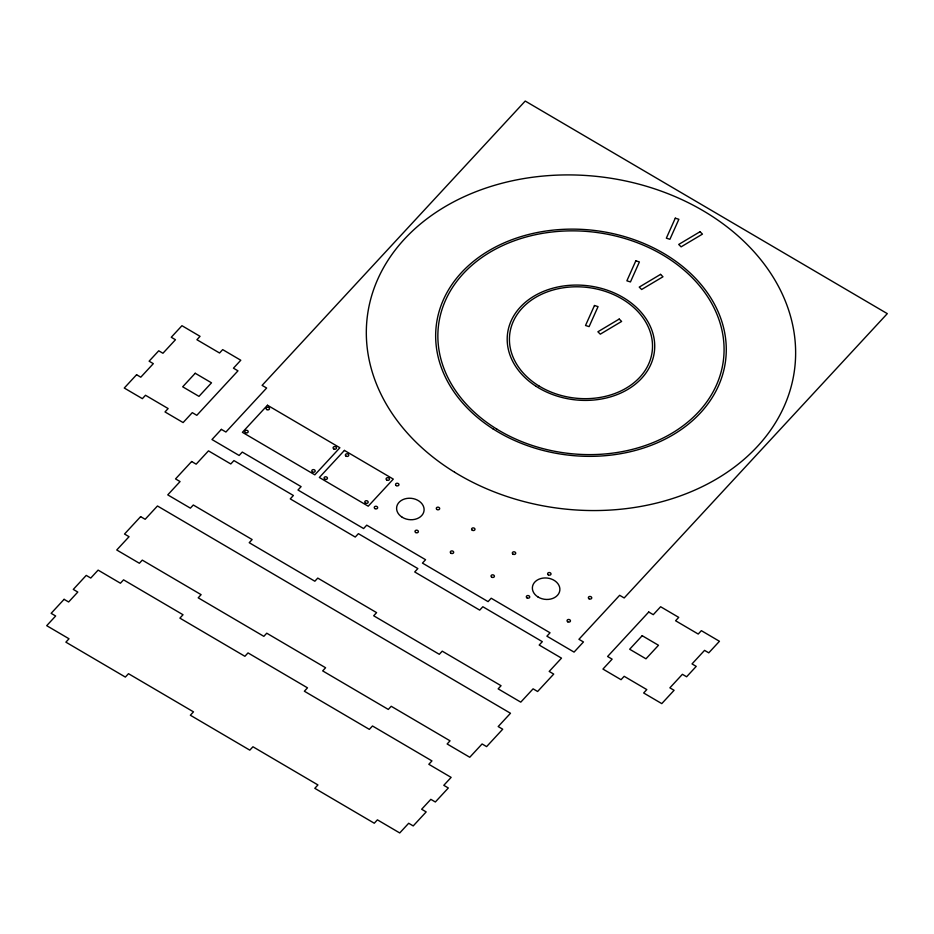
<?xml version="1.0" encoding="UTF-8"?>
<svg xmlns="http://www.w3.org/2000/svg" width="934" height="934" viewBox="0 0 934 934"><rect width="100%" height="100%" fill="white"/><g stroke="black" fill="none" stroke-linecap="round" stroke-linejoin="round"><path stroke-width="1.4" d="M594.468 305.5L585.525 325.487L589.097 326.62L598.052 306.621L594.468 305.5M635.821 260.82L626.877 280.819L630.45 281.94L639.393 261.94L635.821 260.82M675.294 218.171L666.339 238.17L669.911 239.291L678.866 219.292L675.294 218.171M136.586 374.721L124.269 388.03L142.377 398.655L145.506 395.269L168.143 408.555L165.003 411.941L183.111 422.565L192.287 412.653L196.817 415.315L237.972 370.833L233.442 368.183L240.785 360.244L222.689 349.62L219.548 353.005L196.922 339.719L200.051 336.333L181.955 325.697L171.261 337.256L175.464 339.731L162.936 353.262L158.733 350.799L149.113 361.189L153.316 363.653L140.789 377.196L136.586 374.721M195.218 373.261L182.69 386.804L198.977 396.366L211.504 382.823L195.218 373.261M64.096 599.324L51.136 613.334L55.655 615.996L46.7 625.675L69.011 638.774L65.882 642.16L125.354 677.08L128.483 673.694L193.478 711.848L190.349 715.234L249.81 750.154L252.951 746.768L317.934 784.934L314.805 788.319L374.277 823.228L377.406 819.842L399.729 832.953L408.683 823.263L413.213 825.925L426.173 811.915L421.654 809.253L430.831 799.341L435.349 801.991L448.32 787.981L443.79 785.319L451.134 777.392L428.823 764.292L431.952 760.906L372.491 725.987L369.35 729.372L304.356 691.218L307.496 687.833L248.024 652.913L244.895 656.298L179.9 618.133L183.029 614.747L123.557 579.839L120.428 583.225L98.117 570.114L90.773 578.053L86.243 575.391L73.284 589.412L77.802 592.063L68.626 601.986L64.096 599.324M140.625 516.63L124.526 534.026L129.055 536.688L116.75 549.986L139.376 563.272L142.283 560.12L201.125 594.666L198.206 597.818L263.843 636.346L266.75 633.205L325.592 667.752L322.674 670.892L388.299 709.431L391.218 706.279L450.048 740.825L447.141 743.978L469.767 757.264L482.084 743.954L486.602 746.616L502.702 729.221L498.184 726.559L510.489 713.261L157.461 505.983L145.155 519.292L140.625 516.63M191.633 461.513L175.534 478.909L180.064 481.57L167.758 494.868L190.384 508.154L193.303 505.002L252.133 539.548L249.226 542.701L314.851 581.228L317.758 578.088L376.6 612.634L373.682 615.775L439.307 654.314L442.226 651.161L501.056 685.708L498.149 688.86L520.775 702.146L533.092 688.837L537.61 691.499L553.71 674.103L549.192 671.441L561.497 658.143L539.187 645.044L542.315 641.658L482.843 606.738L479.714 610.124L414.719 571.958L417.86 568.572L358.387 533.664L355.247 537.05L290.264 498.884L293.393 495.499L233.92 460.579L230.791 463.964L208.48 450.865L196.163 464.163L191.633 461.513M221.381 429.371L211.983 439.529L239.139 455.465L242.28 452.079L301.11 486.626L297.981 490.011L363.606 528.551L366.735 525.165L425.577 559.711L422.448 563.097L488.073 601.624L491.202 598.239L550.033 632.785L546.904 636.171L574.06 652.107L583.458 641.962L578.928 639.3L619.651 595.297L624.181 597.958L887.3 313.637L525.223 101.047L262.104 385.368L266.634 388.03L225.911 432.033L221.381 429.371M267.474 405.239L242.408 432.314L314.828 474.834L339.883 447.748L267.474 405.239M344.413 450.41L319.346 477.484L368.229 506.193L393.296 479.107L344.413 450.41M648.745 612.015L607.59 656.497L612.12 659.147L602.944 669.071L621.04 679.695L624.169 676.309L646.807 689.596L643.666 692.981L661.774 703.617L674.091 690.308L669.876 687.844L682.404 674.301L686.618 676.776L696.227 666.386L692.024 663.911L704.551 650.368L708.766 652.843L719.449 641.284L701.352 630.66L698.223 634.046L675.586 620.76L678.726 617.374L660.618 606.738L653.275 614.677L648.745 612.015M642.195 635.704L629.668 649.235L645.966 658.809L658.493 645.266L642.195 635.704M700.045 231.725L678.703 244.451L681.108 246.845L702.45 234.119L700.045 231.725M660.571 274.374L639.241 287.1L641.646 289.493L662.977 276.768L660.571 274.374M619.219 319.054L597.888 331.78L600.293 334.162L621.624 321.436L619.219 319.054M396.249 485.598A1.716 1.331 6.8 0 0 398.946 484.793A1.716 1.331 6.8 0 0 396.553 483.322A1.716 1.331 6.8 0 0 396.249 485.598M491.716 577.177A1.716 1.331 6.8 0 0 494.413 576.36A1.716 1.331 6.8 0 0 492.031 574.9A1.716 1.331 6.8 0 0 491.716 577.177M513.011 554.154A1.716 1.331 6.8 0 0 515.72 553.348A1.716 1.331 6.8 0 0 513.326 551.877A1.716 1.331 6.8 0 0 513.011 554.154M450.982 553.255A1.716 1.331 6.8 0 0 453.679 552.449A1.716 1.331 6.8 0 0 451.297 550.978A1.716 1.331 6.8 0 0 450.982 553.255M472.277 530.243A1.716 1.331 6.8 0 0 474.986 529.438A1.716 1.331 6.8 0 0 472.592 527.967A1.716 1.331 6.8 0 0 472.277 530.243M567.755 621.822A1.716 1.331 6.8 0 0 570.452 621.005A1.716 1.331 6.8 0 0 568.059 619.534A1.716 1.331 6.8 0 0 567.755 621.822M589.05 598.799A1.716 1.331 6.8 0 0 591.747 597.994A1.716 1.331 6.8 0 0 589.366 596.522A1.716 1.331 6.8 0 0 589.05 598.799M527.021 597.9A1.716 1.331 6.8 0 0 529.718 597.095A1.716 1.331 6.8 0 0 527.325 595.623A1.716 1.331 6.8 0 0 527.021 597.9M548.316 574.889A1.716 1.331 6.8 0 0 551.013 574.071A1.716 1.331 6.8 0 0 548.632 572.6A1.716 1.331 6.8 0 0 548.316 574.889M415.677 532.532A1.716 1.331 6.8 0 0 418.374 531.726A1.716 1.331 6.8 0 0 415.992 530.255A1.716 1.331 6.8 0 0 415.677 532.532M436.984 509.509A1.716 1.331 6.8 0 0 439.68 508.703A1.716 1.331 6.8 0 0 437.287 507.232A1.716 1.331 6.8 0 0 436.984 509.509M374.943 508.61A1.716 1.331 6.8 0 0 377.651 507.804A1.716 1.331 6.8 0 0 375.258 506.333A1.716 1.331 6.8 0 0 374.943 508.61M365.486 503.064A1.716 1.331 6.8 0 0 368.183 502.247A1.716 1.331 6.8 0 0 365.801 500.776A1.716 1.331 6.8 0 0 365.486 503.064M386.781 480.041A1.716 1.331 6.8 0 0 389.49 479.235A1.716 1.331 6.8 0 0 387.096 477.764A1.716 1.331 6.8 0 0 386.781 480.041M324.752 479.142A1.716 1.331 6.8 0 0 327.449 478.336A1.716 1.331 6.8 0 0 325.067 476.865A1.716 1.331 6.8 0 0 324.752 479.142M346.047 456.131A1.716 1.331 6.8 0 0 348.756 455.313A1.716 1.331 6.8 0 0 346.362 453.854A1.716 1.331 6.8 0 0 346.047 456.131M312.481 471.939A1.716 1.331 6.8 0 0 315.19 471.133A1.716 1.331 6.8 0 0 312.797 469.662A1.716 1.331 6.8 0 0 312.481 471.939M245.502 432.617A1.716 1.331 6.8 0 0 248.199 431.8A1.716 1.331 6.8 0 0 245.817 430.341A1.716 1.331 6.8 0 0 245.502 432.617M333.788 448.927A1.716 1.331 6.8 0 0 336.485 448.122A1.716 1.331 6.8 0 0 334.103 446.65A1.716 1.331 6.8 0 0 333.788 448.927M266.809 409.594A1.716 1.331 6.8 0 0 269.506 408.788A1.716 1.331 6.8 0 0 267.112 407.317A1.716 1.331 6.8 0 0 266.809 409.594M402.25 517.284A13.8 10.706 6.8 0 0 424.036 510.758A13.8 10.706 6.8 0 0 404.772 498.908A13.8 10.706 6.8 0 0 402.25 517.284M538.031 597.001A13.8 10.706 6.8 0 0 559.816 590.475A13.8 10.706 6.8 0 0 540.541 578.625A13.8 10.706 6.8 0 0 538.031 597.001M496.748 429.068A143.509 111.368 6.8 0 0 723.278 361.201A143.509 111.368 6.8 0 0 522.877 237.937A143.509 111.368 6.8 0 0 496.748 429.068M536.221 386.396A73.961 57.394 6.8 0 0 654.115 353.531A73.961 57.394 6.8 0 0 552.554 288.279A73.961 57.394 6.8 0 0 536.221 386.396M492.813 428.741A145.716 113.084 6.8 0 0 725.088 364.015A145.716 113.084 6.8 0 0 525.001 235.45A145.716 113.084 6.8 0 0 492.813 428.741M454.636 472.23A215.264 167.058 6.8 0 0 794.437 370.436A215.264 167.058 6.8 0 0 493.829 185.539A215.264 167.058 6.8 0 0 454.636 472.23M538.86 385.905A71.755 55.69 6.8 0 0 652.119 351.966A71.755 55.69 6.8 0 0 551.924 290.334A71.755 55.69 6.8 0 0 538.86 385.905"/></g></svg>
